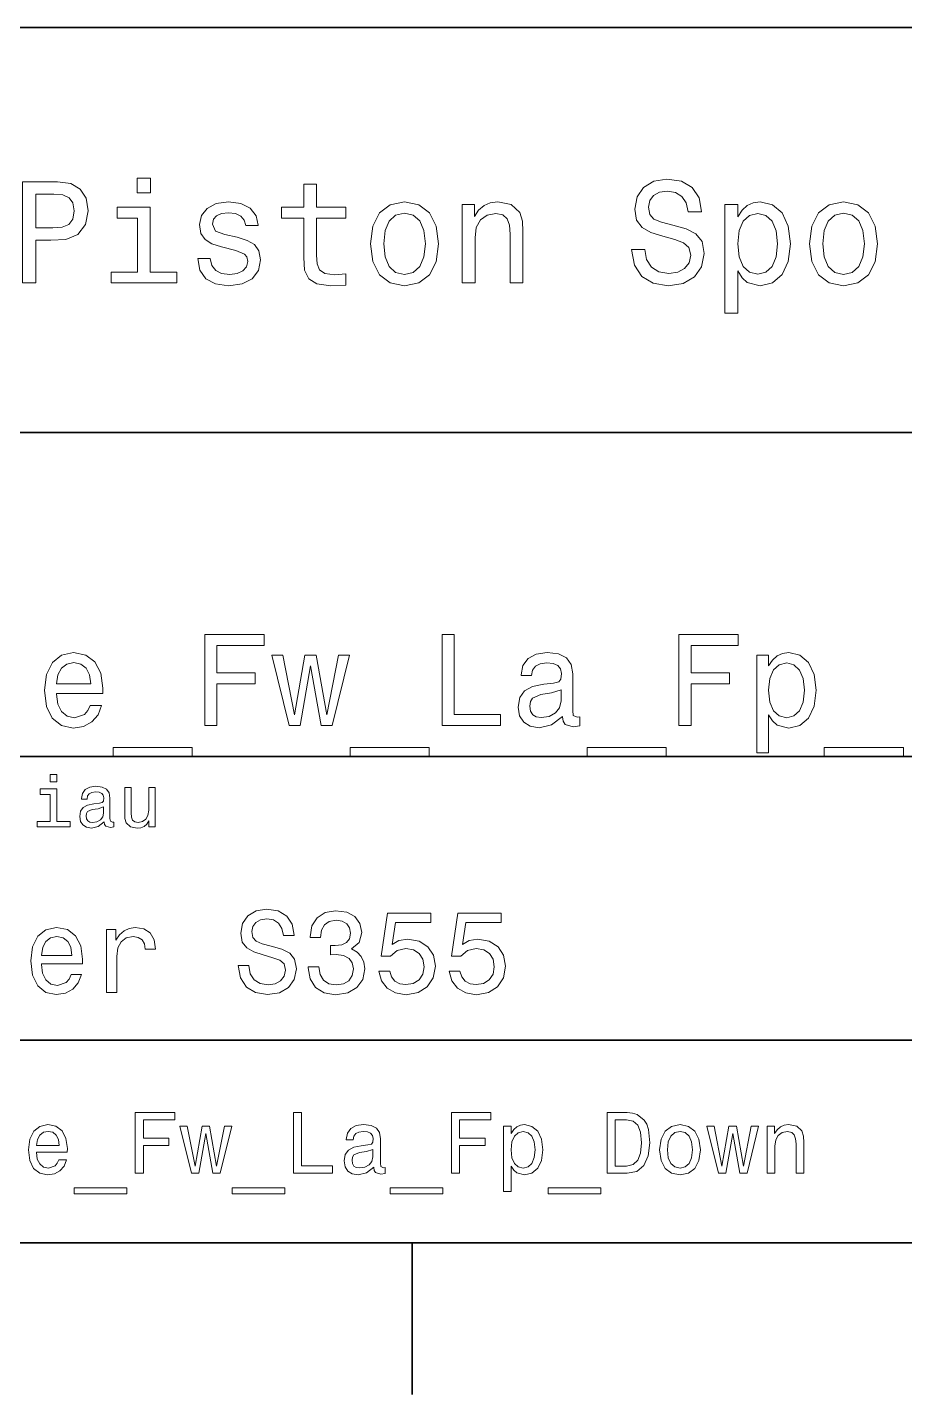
# Model space of a CAD drawing. Extents: x 0 to 297, y 0 to 210.
# Drawn here: x 203.7 to 247, y 2.5 to 70 of the extents above; entities that cross this region are included whole.
import ezdxf

# ---------------------------------------------------------------- set-up
doc = ezdxf.new("R2010")
doc.units = 0

msp = doc.modelspace()

# ---------------------------------------------------------------- linework, layer by layer
at = {"color": 7, "lineweight": 35}
for p, q in [((97, 70), (287, 70)), ((162, 50), (287, 50)), ((162, 34), (287, 34)), ((162, 20), (287, 20)), ((10, 10), (287, 10)), ((97, 10), (287, 10))]:
    msp.add_line(p, q, dxfattribs=at)
at = {"color": 7, "lineweight": 35, "ltscale": 0.1875}
msp.add_line((222.699997, 10), (222.699997, 2.5), dxfattribs=at)
at = {"color": 7, "lineweight": 13}
for points in [[(203.462524, 57.381123), (204.125351, 57.381123), (204.125351, 59.492073), (204.860229, 59.492073), (205.602295, 59.528095), (206.193085, 59.780258), (206.574921, 60.270172), (206.704605, 60.940201), (206.603745, 61.559795), (206.315552, 62.013687), (205.840057, 62.287464), (205.191635, 62.381123), (203.462524, 62.381123)], [(209.788177, 62.554031), (209.118149, 62.554031), (209.118149, 61.833572), (209.788177, 61.833572)], [(217.353027, 60.579971), (217.353027, 58.64193), (217.396255, 58.015129), (217.597992, 57.582851), (218.001434, 57.330688), (218.685883, 57.244236), (219.43515, 57.280258), (219.43515, 57.827808), (218.887604, 57.78458), (218.390488, 57.842216), (218.123917, 58.022331), (218.008652, 58.324928), (217.98703, 58.75), (217.98703, 60.579971), (219.43515, 60.579971), (219.43515, 61.120316), (217.98703, 61.120316), (217.98703, 62.251438), (217.353027, 62.251438), (217.353027, 61.120316), (216.257935, 61.120316), (216.257935, 60.579971)], [(234.20462, 59.030979), (233.548996, 59.030979), (233.693085, 58.267288), (234.053314, 57.70533), (234.608078, 57.366714), (235.357361, 57.244236), (236.099426, 57.359509), (236.654175, 57.67651), (237.007202, 58.17363), (237.136902, 58.82925), (237.028824, 59.420029), (236.726227, 59.801872), (236.236313, 60.054031), (235.580704, 60.241352), (235.018738, 60.378242), (234.651306, 60.536743), (234.442368, 60.767288), (234.377533, 61.127522), (234.442368, 61.451729), (234.629684, 61.696686), (234.917877, 61.862389), (235.314133, 61.920029), (235.71759, 61.84798), (236.034592, 61.653458), (236.24353, 61.32925), (236.344391, 60.889767), (237, 60.889767), (237, 60.904179), (236.884735, 61.581409), (236.546112, 62.085732), (236.01297, 62.402737), (235.292511, 62.510807), (234.644104, 62.402737), (234.139771, 62.100143), (233.815567, 61.631844), (233.700287, 61.026657), (233.793961, 60.486309), (234.067734, 60.118874), (234.5, 59.873917), (235.09079, 59.6866), (235.674362, 59.520893), (236.113831, 59.362389), (236.380402, 59.131844), (236.47406, 58.757202), (236.387619, 58.375359), (236.164276, 58.087173), (235.825653, 57.907059), (235.386169, 57.849422), (234.896255, 57.928673), (234.521622, 58.159222), (234.283875, 58.533859)], [(205.01152, 61.76873), (205.443802, 61.725502), (205.760803, 61.588615), (205.94812, 61.336452), (206.01297, 60.940201), (205.940918, 60.522331), (205.746399, 60.270172), (205.414978, 60.140488), (204.96109, 60.104465), (204.125351, 60.104465), (204.125351, 61.76873)], [(209.766571, 57.914265), (209.766571, 61.120316), (208.138321, 61.120316), (208.138321, 60.579971), (209.132568, 60.579971), (209.132568, 57.914265), (207.835724, 57.914265), (207.835724, 57.381123), (211.077805, 57.381123), (211.077805, 57.914265)], [(214.060516, 59.636166), (213.44812, 59.780258), (212.994232, 59.945965), (212.842941, 60.28458), (212.886169, 60.522331), (213.03746, 60.695244), (213.282425, 60.803314), (213.635437, 60.846542), (213.97406, 60.803314), (214.240631, 60.67363), (214.413544, 60.479107), (214.485596, 60.219738), (215.105194, 60.219738), (215.105194, 60.23415), (214.997116, 60.70245), (214.701721, 61.069885), (214.240631, 61.30043), (213.635437, 61.386887), (213.023056, 61.30043), (212.57637, 61.062679), (212.29538, 60.709652), (212.208939, 60.262966), (212.273773, 59.830688), (212.475494, 59.528095), (212.806915, 59.311958), (213.289627, 59.16066), (213.995682, 58.987751), (214.427948, 58.807636), (214.543228, 58.663544), (214.586456, 58.447407), (214.521606, 58.180836), (214.348694, 57.979107), (214.067719, 57.849422), (213.693085, 57.806194), (213.296829, 57.849422), (213.008636, 58.000721), (212.814117, 58.245674), (212.734863, 58.584293), (212.122482, 58.584293), (212.223343, 58.007923), (212.518738, 57.590057), (212.98703, 57.337894), (213.635437, 57.244236), (214.312683, 57.337894), (214.809799, 57.590057), (215.112396, 57.993515), (215.220459, 58.519451), (215.141205, 58.973343), (214.917862, 59.283138), (214.55043, 59.484871)], [(220.65274, 59.311958), (220.768005, 58.432995), (221.099426, 57.78458), (221.625366, 57.381123), (222.331421, 57.244236), (223.030258, 57.381123), (223.556198, 57.777374), (223.887604, 58.425793), (224.010086, 59.311958), (223.887604, 60.190922), (223.556198, 60.846542), (223.030258, 61.242794), (222.331421, 61.386887), (221.625366, 61.242794), (221.099426, 60.839336), (220.768005, 60.190922)], [(221.301147, 59.319164), (221.365997, 59.967579), (221.567719, 60.435879), (221.891937, 60.72406), (222.331421, 60.824928), (222.763687, 60.72406), (223.087891, 60.443081), (223.289627, 59.967579), (223.361679, 59.319164), (223.289627, 58.663544), (223.087891, 58.188038), (222.763687, 57.899853), (222.331421, 57.806194), (221.891937, 57.899853), (221.567719, 58.188038), (221.365997, 58.663544)], [(225.177246, 57.381123), (225.811249, 57.381123), (225.811249, 59.614552), (225.876083, 60.12608), (226.085022, 60.500717), (226.409225, 60.731266), (226.841507, 60.817722), (227.187317, 60.745674), (227.403458, 60.551151), (227.511536, 60.226944), (227.547546, 59.794666), (227.547546, 57.381123), (228.181564, 57.381123), (228.181564, 59.924351), (228.15274, 60.435879), (228.023056, 60.86095), (227.597992, 61.25), (226.935165, 61.386887), (226.567719, 61.336452), (226.257935, 61.199566), (225.991364, 60.969017), (225.782425, 60.659222), (225.782425, 61.25), (225.177246, 61.25)], [(238.786743, 60.652016), (238.786743, 61.25), (238.15274, 61.25), (238.15274, 55.882565), (238.786743, 55.882565), (238.786743, 57.971901), (239.010101, 57.633286), (239.262253, 57.409943), (239.896271, 57.244236), (240.50145, 57.381123), (240.976959, 57.791786), (241.286743, 58.440201), (241.402023, 59.319164), (241.286743, 60.190922), (240.976959, 60.839336), (240.50145, 61.242794), (239.896271, 61.386887), (239.550446, 61.343658), (239.255051, 61.206772), (239.002899, 60.976223)], [(239.788193, 57.8134), (239.363129, 57.907059), (239.053314, 58.195244), (238.858795, 58.663544), (238.793945, 59.319164), (238.858795, 59.967579), (239.053314, 60.435879), (239.363129, 60.716858), (239.788193, 60.817722), (240.177246, 60.716858), (240.48703, 60.428673), (240.681564, 59.960373), (240.753601, 59.319164), (240.681564, 58.67075), (240.48703, 58.195244), (240.177246, 57.907059)], [(242.338623, 59.311958), (242.453888, 58.432995), (242.785309, 57.78458), (243.311249, 57.381123), (244.017303, 57.244236), (244.716141, 57.381123), (245.242081, 57.777374), (245.573486, 58.425793), (245.695969, 59.311958), (245.573486, 60.190922), (245.242081, 60.846542), (244.716141, 61.242794), (244.017303, 61.386887), (243.311249, 61.242794), (242.785309, 60.839336), (242.453888, 60.190922)], [(242.98703, 59.319164), (243.05188, 59.967579), (243.253601, 60.435879), (243.57782, 60.72406), (244.017303, 60.824928), (244.449585, 60.72406), (244.773773, 60.443081), (244.97551, 59.967579), (245.047546, 59.319164), (244.97551, 58.663544), (244.773773, 58.188038), (244.449585, 57.899853), (244.017303, 57.806194), (243.57782, 57.899853), (243.253601, 58.188038), (243.05188, 58.663544)], [(212.460373, 35.530258), (213.0634, 35.530258), (213.0634, 37.598701), (214.956772, 37.598701), (214.956772, 38.136887), (213.0634, 38.136887), (213.0634, 39.485588), (215.391205, 39.485588), (215.391205, 40.030258), (212.460373, 40.030258)], [(224.183716, 35.530258), (227.075653, 35.530258), (227.075653, 36.074928), (224.780258, 36.074928), (224.780258, 40.030258), (224.183716, 40.030258)], [(235.881119, 35.530258), (236.484146, 35.530258), (236.484146, 37.598701), (238.377518, 37.598701), (238.377518, 38.136887), (236.484146, 38.136887), (236.484146, 39.485588), (238.811951, 39.485588), (238.811951, 40.030258), (235.881119, 40.030258)], [(205.139771, 37.105907), (207.42218, 37.105907), (207.42868, 37.371758), (207.324921, 38.117435), (207.039627, 38.675072), (206.585739, 39.012245), (205.982712, 39.135445), (205.392654, 39.005764), (204.938751, 38.642651), (204.646973, 38.052593), (204.543228, 37.274494), (204.640488, 36.476944), (204.932281, 35.893372), (205.379684, 35.530258), (205.963257, 35.407059), (206.469025, 35.491352), (206.884003, 35.711815), (207.188751, 36.061958), (207.363831, 36.528816), (206.799713, 36.528816), (206.682999, 36.269451), (206.514404, 36.074928), (206.034576, 35.919308), (205.664978, 35.990631), (205.386169, 36.217579), (205.204605, 36.587173), (205.139771, 37.086452)], [(205.139771, 37.585735), (205.21109, 38.033138), (205.386169, 38.363831), (205.652008, 38.564842), (206.002167, 38.636166), (206.345825, 38.564842), (206.611664, 38.363831), (206.773773, 38.033138), (206.832123, 37.585735)], [(217.174347, 35.530258), (217.693085, 38.48703), (218.211807, 35.530258), (218.756485, 35.530258), (219.612396, 39.012245), (219.061234, 39.012245), (218.484146, 36.055473), (217.971893, 39.012245), (217.407776, 39.012245), (216.895538, 36.055473), (216.318436, 39.012245), (215.773773, 39.012245), (216.629684, 35.530258)], [(230.129684, 35.98415), (230.129684, 35.964695), (230.162094, 35.744236), (230.259369, 35.588615), (230.667862, 35.465416), (230.985596, 35.517288), (230.985596, 35.958214), (230.849426, 35.938759), (230.667862, 36.023052), (230.635437, 36.282421), (230.635437, 38.085014), (230.557632, 38.545387), (230.330688, 38.869595), (229.93515, 39.064121), (229.377518, 39.135445), (228.832855, 39.057636), (228.430832, 38.837173), (228.177948, 38.493515), (228.093658, 38.039623), (228.093658, 38.000721), (228.605896, 38.000721), (228.651291, 38.273052), (228.793945, 38.467579), (229.027374, 38.584293), (229.358063, 38.629681), (229.675781, 38.59726), (229.90274, 38.5), (230.03891, 38.331409), (230.08429, 38.09798), (230.05835, 37.825645), (229.954605, 37.68948), (229.695236, 37.624638), (229.208923, 37.572765), (228.651291, 37.456051), (228.255768, 37.248558), (228.022339, 36.924351), (227.951004, 36.444523), (228.015839, 36.016571), (228.216858, 35.698845), (228.541061, 35.497837), (228.988464, 35.426514), (229.591492, 35.562679)], [(240.309784, 38.474064), (240.309784, 39.012245), (239.739197, 39.012245), (239.739197, 34.181557), (240.309784, 34.181557), (240.309784, 36.061958), (240.510803, 35.757202), (240.737747, 35.556194), (241.30835, 35.407059), (241.853027, 35.530258), (242.280975, 35.899857), (242.559784, 36.483429), (242.663544, 37.274494), (242.559784, 38.059078), (242.280975, 38.642651), (241.853027, 39.005764), (241.30835, 39.135445), (240.997116, 39.096542), (240.731262, 38.973343), (240.504318, 38.76585)], [(241.21109, 35.919308), (240.828522, 36.003601), (240.549713, 36.262966), (240.374634, 36.684437), (240.316284, 37.274494), (240.374634, 37.858067), (240.549713, 38.279537), (240.828522, 38.532421), (241.21109, 38.623199), (241.561234, 38.532421), (241.840057, 38.273052), (242.015121, 37.851585), (242.079956, 37.274494), (242.015121, 36.690922), (241.840057, 36.262966), (241.561234, 36.003601)], [(230.064835, 36.749279), (229.98703, 36.412102), (229.779541, 36.152737), (229.468292, 35.98415), (229.085724, 35.925793), (228.839325, 35.958214), (228.664261, 36.061958), (228.554031, 36.243515), (228.521606, 36.496395), (228.547546, 36.723343), (228.651291, 36.885445), (229.066284, 37.067001), (229.591492, 37.14481), (230.064835, 37.30043)], [(207.934433, 34.453888), (207.934433, 34), (211.837891, 34), (211.837891, 34.453888)], [(219.644806, 34.453888), (219.644806, 34), (223.548264, 34), (223.548264, 34.453888)], [(231.355179, 34.453888), (231.355179, 34), (235.258636, 34), (235.258636, 34.453888)], [(243.065552, 34.453888), (243.065552, 34), (246.969009, 34), (246.969009, 34.453888)], [(205.161377, 33.117435), (204.82637, 33.117435), (204.82637, 32.757202), (205.161377, 32.757202)], [(205.150574, 30.79755), (205.150574, 32.400574), (204.336456, 32.400574), (204.336456, 32.130402), (204.833572, 32.130402), (204.833572, 30.79755), (204.185165, 30.79755), (204.185165, 30.530979), (205.806198, 30.530979), (205.806198, 30.79755)], [(207.499283, 30.78314), (207.499283, 30.772333), (207.517288, 30.649855), (207.57132, 30.5634), (207.798264, 30.494957), (207.974777, 30.523775), (207.974777, 30.768732), (207.899139, 30.757925), (207.798264, 30.804754), (207.780258, 30.948847), (207.780258, 31.950287), (207.73703, 32.206051), (207.610947, 32.386166), (207.391205, 32.494236), (207.081406, 32.533859), (206.778824, 32.490635), (206.555481, 32.368156), (206.414978, 32.177231), (206.368149, 31.925072), (206.368149, 31.903458), (206.65274, 31.903458), (206.677948, 32.054756), (206.757202, 32.162823), (206.886887, 32.227665), (207.070602, 32.25288), (207.247116, 32.234871), (207.373199, 32.180836), (207.448853, 32.087173), (207.47406, 31.957493), (207.459656, 31.806194), (207.402023, 31.730547), (207.257919, 31.694523), (206.987747, 31.665705), (206.677948, 31.600864), (206.458206, 31.48559), (206.328537, 31.305475), (206.28891, 31.038904), (206.324921, 30.801151), (206.4366, 30.62464), (206.616714, 30.512968), (206.86528, 30.473343), (207.200287, 30.54899)], [(210.010086, 32.465416), (209.693085, 32.465416), (209.693085, 31.348703), (209.657059, 31.089336), (209.552597, 30.902016), (209.390488, 30.786743), (209.177948, 30.750719), (209.008636, 30.779539), (208.900574, 30.865993), (208.83934, 31.013687), (208.824921, 31.222622), (208.824921, 32.465416), (208.507919, 32.465416), (208.507919, 31.193804), (208.518738, 30.93804), (208.587173, 30.725504), (208.796112, 30.530979), (209.131119, 30.462536), (209.311234, 30.487751), (209.466141, 30.552593), (209.599426, 30.664265), (209.707489, 30.826368), (209.707489, 30.530979), (210.010086, 30.530979)], [(207.463257, 31.208212), (207.420029, 31.020893), (207.304749, 30.876801), (207.131851, 30.78314), (206.919312, 30.750719), (206.782425, 30.768732), (206.68515, 30.826368), (206.623917, 30.927233), (206.605911, 31.067722), (206.620316, 31.193804), (206.677948, 31.283861), (206.908508, 31.384726), (207.200287, 31.427954), (207.463257, 31.514408)], [(214.642654, 23.680117), (214.118149, 23.680117), (214.233429, 23.069164), (214.521606, 22.619596), (214.965424, 22.348703), (215.564835, 22.250721), (216.158508, 22.342941), (216.60231, 22.596542), (216.88472, 22.994238), (216.988464, 23.518732), (216.902023, 23.991356), (216.659943, 24.296831), (216.268005, 24.49856), (215.743515, 24.648417), (215.293945, 24.757925), (215, 24.884727), (214.832855, 25.069164), (214.780975, 25.357349), (214.832855, 25.616714), (214.982712, 25.812681), (215.213257, 25.945246), (215.530258, 25.991356), (215.853027, 25.933718), (216.106628, 25.778099), (216.273773, 25.518732), (216.354462, 25.167149), (216.878967, 25.167149), (216.878967, 25.178675), (216.786743, 25.720463), (216.515854, 26.12392), (216.08934, 26.377522), (215.51297, 26.463978), (214.994232, 26.377522), (214.590775, 26.135448), (214.331406, 25.760807), (214.239197, 25.276657), (214.314117, 24.844381), (214.533142, 24.550434), (214.878967, 24.354467), (215.351593, 24.204613), (215.818451, 24.072046), (216.170029, 23.945246), (216.383286, 23.760807), (216.458206, 23.461096), (216.389053, 23.155621), (216.210373, 22.925074), (215.939484, 22.780981), (215.587891, 22.734871), (215.195969, 22.798271), (214.896255, 22.98271), (214.706055, 23.282421)], [(217.570602, 23.616716), (217.570602, 23.57637), (217.662827, 23.023056), (217.933716, 22.60807), (218.360229, 22.342941), (218.925079, 22.244957), (219.52449, 22.342941), (219.97406, 22.596542), (220.262253, 23), (220.365997, 23.518732), (220.319885, 23.858791), (220.193085, 24.135448), (219.985596, 24.348703), (219.708939, 24.504324), (220.083572, 24.815563), (220.216141, 25.311239), (220.129684, 25.760807), (219.881836, 26.100864), (219.478378, 26.314121), (218.925079, 26.38905), (218.406342, 26.296831), (218.008636, 26.043228), (217.749283, 25.639771), (217.662827, 25.103746), (217.662827, 25.063402), (218.175797, 25.063402), (218.221893, 25.432278), (218.371765, 25.697407), (218.613831, 25.858791), (218.953888, 25.916428), (219.253601, 25.870317), (219.472626, 25.749281), (219.605194, 25.553314), (219.657059, 25.288185), (219.605194, 25.005764), (219.466858, 24.815563), (219.224777, 24.700289), (218.896255, 24.665707), (218.671463, 24.671471), (218.671463, 24.216139), (218.953888, 24.227667), (219.317001, 24.175793), (219.587891, 24.037464), (219.749283, 23.812681), (219.806915, 23.518732), (219.743515, 23.184439), (219.57637, 22.9366), (219.311234, 22.780981), (218.959656, 22.729107), (218.596542, 22.786745), (218.331406, 22.959656), (218.164261, 23.236313), (218.100861, 23.616716)], [(221.0634, 23.40346), (221.190201, 22.930836), (221.472626, 22.56196), (221.887604, 22.331413), (222.417862, 22.244957), (223, 22.348703), (223.455322, 22.631124), (223.743515, 23.080692), (223.853027, 23.657061), (223.755035, 24.193085), (223.478378, 24.613834), (223.046112, 24.884727), (222.48703, 24.98271), (222.054749, 24.913546), (221.720459, 24.723343), (221.881836, 25.801153), (223.634003, 25.801153), (223.634003, 26.273777), (221.495682, 26.273777), (221.17868, 24.152739), (221.639771, 24.152739), (221.97406, 24.423632), (222.400574, 24.521614), (222.769455, 24.458214), (223.051865, 24.273777), (223.230545, 23.991356), (223.293945, 23.628242), (223.230545, 23.265131), (223.046112, 22.98271), (222.763687, 22.804035), (222.400574, 22.740635), (222.095093, 22.780981), (221.858795, 22.913546), (221.685883, 23.121038), (221.599426, 23.40346)], [(224.533142, 23.40346), (224.659943, 22.930836), (224.942352, 22.56196), (225.357346, 22.331413), (225.887604, 22.244957), (226.469742, 22.348703), (226.925064, 22.631124), (227.213257, 23.080692), (227.322769, 23.657061), (227.224777, 24.193085), (226.94812, 24.613834), (226.515839, 24.884727), (225.956772, 24.98271), (225.52449, 24.913546), (225.190201, 24.723343), (225.351578, 25.801153), (227.103745, 25.801153), (227.103745, 26.273777), (224.965424, 26.273777), (224.648407, 24.152739), (225.109512, 24.152739), (225.443802, 24.423632), (225.870316, 24.521614), (226.239197, 24.458214), (226.521606, 24.273777), (226.700287, 23.991356), (226.763687, 23.628242), (226.700287, 23.265131), (226.515839, 22.98271), (226.233429, 22.804035), (225.870316, 22.740635), (225.564835, 22.780981), (225.328522, 22.913546), (225.155609, 23.121038), (225.069153, 23.40346)], [(204.394806, 23.760807), (206.42363, 23.760807), (206.429398, 23.99712), (206.337173, 24.659943), (206.083572, 25.155621), (205.680115, 25.455332), (205.144089, 25.564842), (204.619598, 25.449568), (204.216141, 25.126802), (203.956772, 24.602306), (203.864548, 23.910664), (203.951004, 23.201731), (204.210373, 22.682999), (204.608063, 22.360231), (205.126801, 22.250721), (205.57637, 22.325649), (205.945251, 22.521614), (206.216141, 22.832853), (206.371765, 23.247839), (205.870316, 23.247839), (205.766571, 23.017292), (205.616714, 22.844381), (205.190201, 22.706053), (204.861664, 22.769453), (204.613831, 22.971182), (204.452454, 23.299713), (204.394806, 23.743517)], [(204.394806, 24.187321), (204.458206, 24.585014), (204.613831, 24.878963), (204.850143, 25.057638), (205.161377, 25.121038), (205.466858, 25.057638), (205.703171, 24.878963), (205.84726, 24.585014), (205.899139, 24.187321)], [(207.610947, 22.360231), (208.118149, 22.360231), (208.118149, 24.129684), (208.170029, 24.556196), (208.325653, 24.861671), (208.579254, 25.04611), (208.919312, 25.10951), (209.172913, 25.069164), (209.363113, 24.953892), (209.478394, 24.757925), (209.518738, 24.492796), (210.031708, 24.492796), (209.96254, 24.959656), (209.772339, 25.293949), (209.455338, 25.495678), (209.023056, 25.564842), (208.729111, 25.518732), (208.47551, 25.40346), (208.250717, 25.207493), (208.072052, 24.942364), (208.072052, 25.455332), (207.610947, 25.455332)], [(209.028824, 13.428675), (209.430832, 13.428675), (209.430832, 14.807637), (210.693085, 14.807637), (210.693085, 15.166427), (209.430832, 15.166427), (209.430832, 16.065563), (210.982712, 16.065563), (210.982712, 16.428675), (209.028824, 16.428675)], [(216.844391, 13.428675), (218.772339, 13.428675), (218.772339, 13.791787), (217.242081, 13.791787), (217.242081, 16.428675), (216.844391, 16.428675)], [(224.642654, 13.428675), (225.044678, 13.428675), (225.044678, 14.807637), (226.306915, 14.807637), (226.306915, 15.166427), (225.044678, 15.166427), (225.044678, 16.065563), (226.596542, 16.065563), (226.596542, 16.428675), (224.642654, 16.428675)], [(233.331421, 16.428675), (232.332855, 16.428675), (232.332855, 13.428675), (233.331421, 13.428675), (233.802597, 13.523775), (234.15274, 13.813401), (234.368881, 14.284582), (234.446686, 14.928675), (234.377533, 15.585735), (234.291077, 15.845101), (234.170044, 16.052593), (233.819885, 16.333574), (233.59079, 16.402739)], [(204.148422, 14.479107), (205.670029, 14.479107), (205.674347, 14.656341), (205.605194, 15.153459), (205.414993, 15.525217), (205.112396, 15.75), (204.710373, 15.832133), (204.317001, 15.745678), (204.014404, 15.503603), (203.819885, 15.110231), (203.750717, 14.591499), (203.815567, 14.059798), (204.010086, 13.67075), (204.308365, 13.428675), (204.697403, 13.346542), (205.034576, 13.402739), (205.311234, 13.549712), (205.514404, 13.783141), (205.631119, 14.09438), (205.255051, 14.09438), (205.177231, 13.92147), (205.06485, 13.791787), (204.744965, 13.688041), (204.498566, 13.735591), (204.312683, 13.886888), (204.19165, 14.133286), (204.148422, 14.466139)], [(212.171478, 13.428675), (212.517288, 15.399857), (212.863113, 13.428675), (213.226227, 13.428675), (213.796829, 15.75), (213.429398, 15.75), (213.044678, 13.778819), (212.703171, 15.75), (212.327087, 15.75), (211.985596, 13.778819), (211.600861, 15.75), (211.237747, 15.75), (211.80835, 13.428675)], [(220.808365, 13.731268), (220.808365, 13.7183), (220.829971, 13.571326), (220.894821, 13.46758), (221.167145, 13.385448), (221.378967, 13.42003), (221.378967, 13.713977), (221.288193, 13.701009), (221.167145, 13.757205), (221.145538, 13.930116), (221.145538, 15.131845), (221.093658, 15.438761), (220.942368, 15.6549), (220.67868, 15.784582), (220.306915, 15.832133), (219.943802, 15.78026), (219.675797, 15.633286), (219.507202, 15.404179), (219.451019, 15.101585), (219.451019, 15.075649), (219.792511, 15.075649), (219.822769, 15.257205), (219.917877, 15.386889), (220.073486, 15.464698), (220.293945, 15.494957), (220.505768, 15.473343), (220.657059, 15.408502), (220.747849, 15.29611), (220.778107, 15.140491), (220.760803, 14.958934), (220.69165, 14.868156), (220.518738, 14.824928), (220.194534, 14.790346), (219.822769, 14.712537), (219.559082, 14.574208), (219.403458, 14.358069), (219.355911, 14.038185), (219.399139, 13.752882), (219.533142, 13.541066), (219.749283, 13.407061), (220.047546, 13.35951), (220.44957, 13.450289)], [(227.595108, 15.391211), (227.595108, 15.75), (227.214706, 15.75), (227.214706, 12.529539), (227.595108, 12.529539), (227.595108, 13.783141), (227.729111, 13.579971), (227.880402, 13.445966), (228.260803, 13.346542), (228.623932, 13.428675), (228.909225, 13.675073), (229.095108, 14.064121), (229.164276, 14.591499), (229.095108, 15.114553), (228.909225, 15.503603), (228.623932, 15.745678), (228.260803, 15.832133), (228.053314, 15.806196), (227.876083, 15.724064), (227.724792, 15.585735)], [(233.301163, 16.069885), (233.629684, 16.005043), (233.854477, 15.806196), (233.98848, 15.45173), (234.031708, 14.928675), (233.984161, 14.422911), (233.850159, 14.068444), (233.621048, 13.856628), (233.301163, 13.787464), (232.734879, 13.787464), (232.734879, 16.069885)], [(234.930847, 14.587176), (235, 14.059798), (235.198853, 13.67075), (235.51442, 13.428675), (235.938049, 13.346542), (236.357361, 13.428675), (236.672913, 13.666427), (236.871765, 14.055476), (236.945251, 14.587176), (236.871765, 15.114553), (236.672913, 15.507925), (236.357361, 15.745678), (235.938049, 15.832133), (235.51442, 15.745678), (235.198853, 15.503603), (235, 15.114553)], [(238.194534, 13.428675), (238.540344, 15.399857), (238.886169, 13.428675), (239.249283, 13.428675), (239.819885, 15.75), (239.452454, 15.75), (239.067734, 13.778819), (238.726227, 15.75), (238.350159, 15.75), (238.008652, 13.778819), (237.623932, 15.75), (237.260818, 15.75), (237.831421, 13.428675)], [(240.247849, 13.428675), (240.62825, 13.428675), (240.62825, 14.768732), (240.66716, 15.075649), (240.792511, 15.300432), (240.987045, 15.438761), (241.246399, 15.490635), (241.453903, 15.447407), (241.583588, 15.330692), (241.648422, 15.136168), (241.670044, 14.876801), (241.670044, 13.428675), (242.050446, 13.428675), (242.050446, 14.954612), (242.033142, 15.261528), (241.955338, 15.516571), (241.700302, 15.75), (241.302597, 15.832133), (241.082138, 15.801874), (240.896271, 15.719741), (240.736328, 15.581412), (240.610962, 15.395534), (240.610962, 15.75), (240.247849, 15.75)], [(204.148422, 14.798992), (204.195969, 15.097262), (204.312683, 15.317724), (204.489914, 15.45173), (204.723343, 15.49928), (204.952454, 15.45173), (205.129684, 15.317724), (205.237747, 15.097262), (205.276657, 14.798992)], [(228.195969, 13.688041), (227.940918, 13.744237), (227.755051, 13.917148), (227.638336, 14.198127), (227.599426, 14.591499), (227.638336, 14.980548), (227.755051, 15.261528), (227.940918, 15.430116), (228.195969, 15.490635), (228.429398, 15.430116), (228.61528, 15.257205), (228.731995, 14.976225), (228.775223, 14.591499), (228.731995, 14.20245), (228.61528, 13.917148), (228.429398, 13.744237)], [(235.319885, 14.591499), (235.358795, 14.980548), (235.479828, 15.261528), (235.674362, 15.434439), (235.938049, 15.494957), (236.197418, 15.434439), (236.391937, 15.26585), (236.51297, 14.980548), (236.556198, 14.591499), (236.51297, 14.198127), (236.391937, 13.912825), (236.197418, 13.739914), (235.938049, 13.683718), (235.674362, 13.739914), (235.479828, 13.912825), (235.358795, 14.198127)], [(220.765137, 14.241355), (220.713257, 14.016571), (220.574936, 13.84366), (220.367432, 13.731268), (220.112396, 13.692364), (219.948135, 13.713977), (219.831421, 13.783141), (219.757935, 13.904179), (219.736313, 14.072767), (219.753601, 14.224064), (219.822769, 14.332133), (220.099426, 14.453171), (220.44957, 14.505044), (220.765137, 14.60879)], [(206.011536, 12.711096), (206.011536, 12.408502), (208.613831, 12.408502), (208.613831, 12.711096)], [(213.818451, 12.711096), (213.818451, 12.408502), (216.420746, 12.408502), (216.420746, 12.711096)], [(221.625366, 12.711096), (221.625366, 12.408502), (224.227676, 12.408502), (224.227676, 12.711096)], [(229.432281, 12.711096), (229.432281, 12.408502), (232.034592, 12.408502), (232.034592, 12.711096)]]:
    msp.add_lwpolyline(points, close=True, dxfattribs=at)

doc.saveas('drawing.dxf')
